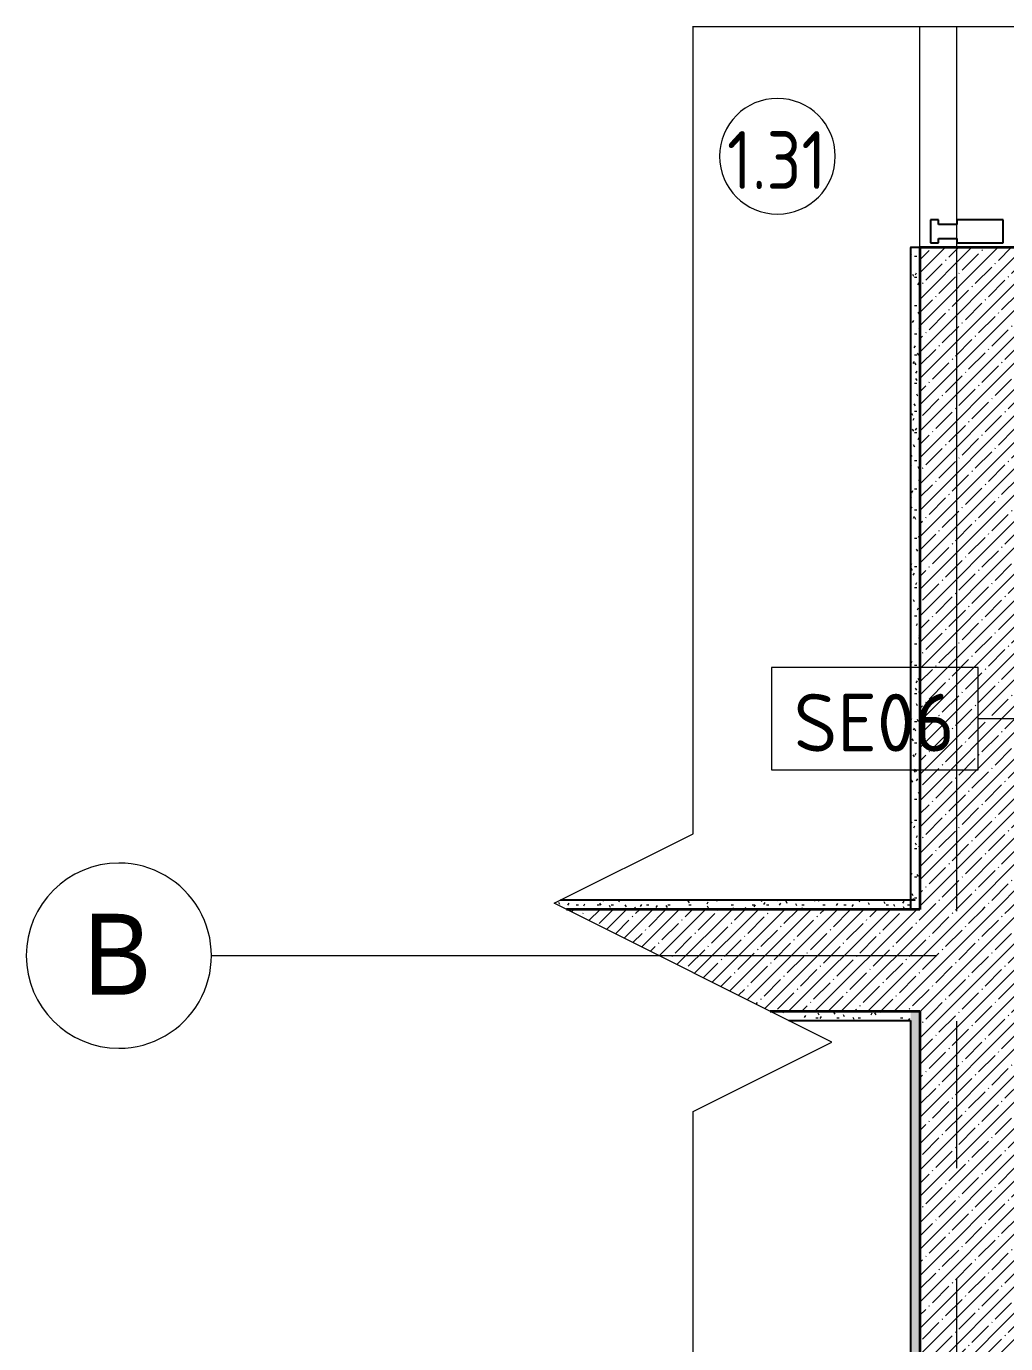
# Model space of a CAD drawing. Header units: millimetres. Extents: x 3991 to 282775, y -8553 to 29560.
# Drawn here: x 118236 to 120352, y 6962 to 9808 of the extents above; entities that cross this region are included whole.
import ezdxf

# ---------------------------------------------------------------- set-up
doc = ezdxf.new("R2010")
doc.units = ezdxf.units.MM
doc.linetypes.add('Осевая', pattern=[1587.5, 317.5, -238.125, 793.75, -238.125])
for name, color, linetype, lineweight in [('A-AREA-IDEN', 7, 'Continuous', 9), ('A-DETL-GENF', 7, 'Continuous', 9), ('A-GLAZ-CWMG', 7, 'Continuous', 9), ('A-GLAZ-CWMG-1', 7, 'Continuous', 25), ('A-WALL', 7, 'Continuous', 9), ('I-WALL', 7, 'Continuous', 9), ('P-SANR-FIXT-IDEN', 7, 'Continuous', 9), ('Оси', 7, 'Continuous', 9), ('Оси-1', 7, 'Continuous', 20), ('Оси-2', 7, 'Осевая', 9)]:
    doc.layers.add(name, color=color, linetype=linetype, lineweight=lineweight)
for name, color, linetype, lineweight, true_color in [('A-WALL-1', 7, 'Continuous', 25, 0x3c3c3c), ('A-WALL-2', 7, 'Continuous', 35, 0x3c3c3c), ('A-WALL-FNSH-1', 7, 'Continuous', 15, 0x3c3c3c)]:
    doc.layers.add(name, color=color, linetype=linetype, lineweight=lineweight, true_color=true_color)
doc.styles.add('Arial', font='arial.ttf', dxfattribs={"width": 0.9, "height": 175})
doc.styles.add('GOST Common_1', font='GOST_Common.ttf', dxfattribs={"height": 125})
doc.styles.add('GOST Common_2', font='GOST_Common.ttf', dxfattribs={"width": 0.9, "height": 125})
pattern_1 = [(45, (44686.58, 0), (-28.51196, 28.51196), []), (45, (44715.093, 0), (-28.51196, 28.51196), [50.403, -10.081, 1.676, -8.404])]
pattern_2 = [(0, (44686.581, 0), (60.96, 15.24), [5.029, -40.691, 5.029, -40.691, -243.84]), (0, (44686.581, 0), (60.96, 15.24), [-91.44, 5.029, -86.411, 5.029, -40.691, -106.68]), (0, (44686.581, 0), (60.96, 15.24), [-228.6, 5.029, -25.451, 5.029, -71.171]), (120, (44709.441, 7.62), (-43.6782272, 45.1729086), [5.029, -40.691, 5.029, -40.691, -243.84]), (120, (44709.441, 7.62), (-43.6782272, 45.1729086), [-91.44, 5.029, -86.411, 5.029, -40.691, -106.68]), (120, (44709.441, 7.62), (-43.6782272, 45.1729086), [-228.6, 5.029, -25.451, 5.029, -71.171]), (240, (44717.061, 38.1), (-17.2817728, -60.4129086), [5.029, -40.691, 5.029, -40.691, -243.84]), (240, (44717.061, 38.1), (-17.2817728, -60.4129086), [-91.44, 5.029, -86.411, 5.029, -40.691, -106.68]), (240, (44717.061, 38.1), (-17.2817728, -60.4129086), [-228.6, 5.029, -25.451, 5.029, -71.171])]

# ---------------------------------------------------------------- blocks, each defined once
blk = doc.blocks.new('Прямоугольный импост - Импост структурный с накладкой - 160мм Темный-32274806-Фрагмент 1_4')
at = {"layer": 'A-GLAZ-CWMG-1'}
for p, q in [((0, 140), (-50, 140)), ((-50, 140), (-50, 40)), ((0, 40), (0, 140)), ((-50, 40), (-40, 40)), ((-40, 40), (-40, 0)), ((-10, 0), (-10, 40)), ((-10, 40), (0, 40)), ((-40, 0), (-50, 0)), ((-50, 0), (-50, -17)), ((0, 0), (-10, 0)), ((0, -17), (0, 0)), ((-50, -17), (0, -17))]:
    blk.add_line(p, q, dxfattribs=at)
blk = doc.blocks.new('DET_L_Линия разрыва - М100-30704473-Фрагмент 1_4')
at = {"layer": 'A-DETL-GENF'}
for p, q in [((1894.8, -300), (2194.8, 300)), ((2194.8, 300), (2344.8, 0)), ((0, 0), (1744.8, 0)), ((1744.8, 0), (1894.8, -300)), ((2344.8, 0), (4089.7, 0))]:
    blk.add_line(p, q, dxfattribs=at)
blk = doc.blocks.new('DET_L_Линия разрыва - М100-30704505-Фрагмент 1_4')
at = {"layer": 'A-DETL-GENF'}
blk.add_line((7992.9, 0), (4296.4, 0), dxfattribs=at)
blk = doc.blocks.new('Ось сетки - D8-29747960-Фрагмент 1_4')
at = {"layer": 'Оси-1'}
for start, end in [(360, 180), (180, 360)]:
    blk.add_arc((0, 0), 4, start, end, dxfattribs=at)
blk = doc.blocks.new('Марка_Помещения - Номер-25198446-Фрагмент 1_4')
at = {"layer": 'A-AREA-IDEN'}
for start, end in [(360, 180), (180, 360)]:
    blk.add_arc((0, 0), 2.5, start, end, dxfattribs=at)
blk = doc.blocks.new('М_сантехническая_рамка1 - В рамке-30590747-Фрагмент 1_4')
at = {"layer": 'P-SANR-FIXT-IDEN'}
for p, q in [((4.293, 2.24), (-4.639, 2.24)), ((-4.639, 2.24), (-4.639, -2.178)), ((4.293, -2.178), (4.293, 2.24)), ((-4.639, -2.178), (4.293, -2.178))]:
    blk.add_line(p, q, dxfattribs=at)

msp = doc.modelspace()

# ---------------------------------------------------------------- hatches: boundary and pattern name
at = {"layer": 'I-WALL'}
h = msp.add_hatch(dxfattribs=at)
h.set_pattern_fill('FP_13', color=256, style=0, pattern_type=2)
h.set_pattern_definition(pattern_2)
h.paths.add_polyline_path([(120166.6, 7900), (120166.6, 9330), (120146.6, 9330), (120146.6, 7900)])
h = msp.add_hatch(dxfattribs=at)
h.set_pattern_fill('FP_4', color=256, style=0, pattern_type=2)
h.set_pattern_definition(pattern_1)
h.paths.add_polyline_path([(120166.6, 7900), (120386.6, 7900), (120386.6, 9330), (120166.6, 9330), (120166.6, 8950.4)])
h = msp.add_hatch(dxfattribs=at)
h.set_pattern_fill('FP_13', color=256, style=0, pattern_type=2)
h.set_pattern_definition(pattern_2)
h.paths.add_polyline_path([(120146.6, 7900), (120146.6, 7920), (119390.1, 7920), (119376.7, 7913.3), (119403.3, 7900), (119976.7, 7900)])
h = msp.add_hatch(dxfattribs=at)
h.set_pattern_fill('FP_4', color=256, style=0, pattern_type=2)
h.set_pattern_definition(pattern_1)
h.paths.add_polyline_path([(120386.6, 7680), (120386.6, 7900), (119403.3, 7900), (119843.3, 7680), (120166.6, 7680)])
h = msp.add_hatch(dxfattribs=at)
h.set_pattern_fill('FP_13', color=256, style=0, pattern_type=2)
h.set_pattern_definition(pattern_2)
h.paths.add_polyline_path([(119883.3, 7660), (120146.6, 7660), (120146.6, 7680), (119843.3, 7680), (119850.1, 7676.6)])
h = msp.add_hatch(dxfattribs=at)
h.set_pattern_fill('FP_13', color=256, style=0, pattern_type=2)
h.set_pattern_definition(pattern_2)
h.paths.add_polyline_path([(120151.7, 5718.5), (120166.6, 5718.5), (120166.6, 7680), (120146.6, 7680), (120146.6, 5718.5)])
h = msp.add_hatch(dxfattribs=at)
h.set_pattern_fill('FP_4', color=256, style=0, pattern_type=2)
h.set_pattern_definition(pattern_1)
h.paths.add_polyline_path([(120386.6, 5718.5), (120386.6, 7680), (120166.6, 7680), (120166.6, 5718.5), (120291.1, 5718.5)])

# ---------------------------------------------------------------- linework, layer by layer
at = {"layer": 'A-WALL'}
msp.add_line((120146.6, 7659), (120145.6, 7659), dxfattribs=at)
at = {"layer": 'A-WALL-1'}
for p, q in [((120166.6, 9330), (120146.6, 9330)), ((120146.6, 9330), (120146.6, 7900)), ((120146.6, 7920), (119390.1, 7920)), ((119403.3, 7900), (120146.6, 7900)), ((119883.3, 7660), (120146.6, 7660)), ((120146.6, 7660), (120146.6, 5718.5))]:
    msp.add_line(p, q, dxfattribs=at)
at = {"layer": 'A-WALL-2'}
for p, q in [((120386.6, 9330), (120166.6, 9330)), ((120166.6, 9330), (120166.6, 7900)), ((120166.6, 7900), (119403.3, 7900)), ((119843.3, 7680), (120166.6, 7680)), ((120166.6, 7680), (120166.6, 5718.5))]:
    msp.add_line(p, q, dxfattribs=at)
at = {"layer": 'A-WALL-FNSH-1'}
for p, q in [((120146.6, 9330), (120145.6, 9330)), ((120145.6, 9330), (120145.6, 7920)), ((120156.6, 7921), (119392.1, 7921)), ((120146.6, 7920), (120156.6, 7920)), ((120156.6, 7920), (120156.6, 7921)), ((119885.3, 7659), (120145.6, 7659)), ((120145.6, 7659), (120145.6, 5718.5))]:
    msp.add_line(p, q, dxfattribs=at)
at = {"layer": 'I-WALL'}
for p, q in [((120166.6, 9330), (120166.6, 9808.1)), ((120145.6, 7659), (120145.6, 7660))]:
    msp.add_line(p, q, dxfattribs=at)
at = {"layer": 'P-SANR-FIXT-IDEN'}
msp.add_line((120417.6, 8312.1), (120293, 8312.1), dxfattribs=at)
at = {"layer": 'Оси'}
for p, q in [((120246.6, 8558.1), (120246.6, 9808.1)), ((118635.6, 7800), (119885.6, 7800))]:
    msp.add_line(p, q, dxfattribs=at)
at = {"layer": 'Оси-2'}
for p, q in [((120246.6, 5753.2), (120246.6, 8558.1)), ((119885.6, 7800), (126379.6, 7800))]:
    msp.add_line(p, q, dxfattribs=at)

# ---------------------------------------------------------------- block references
at = {"layer": 'A-AREA-IDEN', "xscale": 49.99999999999998, "yscale": 49.99999999999998, "zscale": 49.99999999999998}
msp.add_blockref('Марка_Помещения - Номер-25198446-Фрагмент 1_4', (119858.9, 9527.4), dxfattribs=at)
at = {"layer": 'A-DETL-GENF'}
for name, p, rotation in [('DET_L_Линия разрыва - М100-30704505-Фрагмент 1_4', (127669.6, 9808.1), 180), ('DET_L_Линия разрыва - М100-30704473-Фрагмент 1_4', (119676.7, 5718.5), 90.00000000000007)]:
    msp.add_blockref(name, p, dxfattribs=dict(at, rotation=rotation))
at = {"layer": 'A-GLAZ-CWMG', "rotation": 269.9999999999996}
msp.add_blockref('Прямоугольный импост - Импост структурный с накладкой - 160мм Темный-32274806-Фрагмент 1_4', (120206.6, 9340), dxfattribs=at)
at = {"layer": 'P-SANR-FIXT-IDEN', "xscale": 49.99999999999998, "yscale": 49.99999999999998, "zscale": 49.99999999999998}
msp.add_blockref('М_сантехническая_рамка1 - В рамке-30590747-Фрагмент 1_4', (120078.3, 8310.5), dxfattribs=at)
at = {"layer": 'Оси-1', "xscale": 49.99999999999998, "yscale": 49.99999999999998, "zscale": 49.99999999999998, "rotation": 269.9999999999995}
msp.add_blockref('Ось сетки - D8-29747960-Фрагмент 1_4', (118435.6, 7800), dxfattribs=at)

# ---------------------------------------------------------------- texts
at = {"layer": 'A-AREA-IDEN', "insert": (119749.9, 9581.7), "char_height": 125, "width": 274.177, "attachment_point": 1, "style": 'GOST Common_2'}
msp.add_mtext('1.31', dxfattribs=at)
at = {"layer": 'P-SANR-FIXT-IDEN', "insert": (119894.1, 8366), "char_height": 125, "width": 444.937, "attachment_point": 1, "style": 'GOST Common_1'}
msp.add_mtext('SE06', dxfattribs=at)
at = {"layer": 'Оси', "insert": (118359.2, 7890.5), "char_height": 175, "width": 180.38, "attachment_point": 1, "style": 'Arial'}
msp.add_mtext('\\fArial|b0|i0|c204|p34|;\\W.9;В', dxfattribs=at)

doc.saveas('drawing.dxf')
